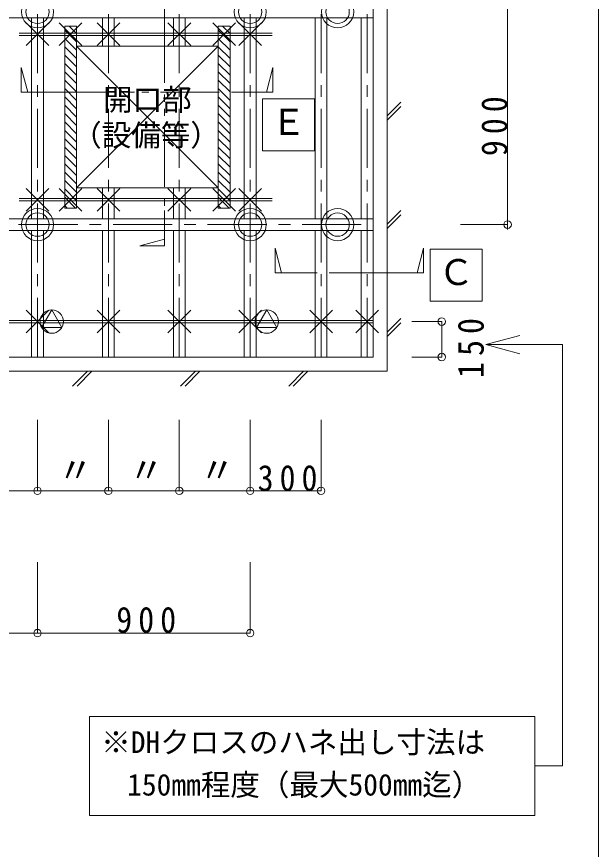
# Model space of a CAD drawing. Units: millimetres on the paper, enlarged 10 times, with parts at other scales. Extents: x -2077 to 2023, y -1433 to 1417.
# Drawn here: x -1180 to -687, y -298 to 406 of the extents above; entities that cross this region are included whole.
import ezdxf
from ezdxf.enums import TextEntityAlignment as Align

# ---------------------------------------------------------------- set-up
doc = ezdxf.new("R2010")
doc.units = ezdxf.units.MM
doc.header["$LTSCALE"] = 10
doc.linetypes.add('CHAIN1', pattern=[8, 5, -1, 1, -1])
doc.linetypes.add('DOUBLE_CHAIN1', pattern=[8.8, 5, -1, 0.6, -0.6, 0.6, -1])
for name, color, linetype, lineweight in [('0-0_基本', 7, 'Continuous', 9), ('0-1_軸組', 7, 'Continuous', 9), ('0-2_インサート', 7, 'Continuous', 9), ('0-3_文字', 7, 'Continuous', 9), ('0-5_仕上', 7, 'Continuous', 9), ('F-1_レイアウト', 7, 'Continuous', 9)]:
    doc.layers.add(name, color=color, linetype=linetype, lineweight=lineweight)
doc.styles.add('ＭＳ ゴシック', font='')
doc.styles.get('ＭＳ ゴシック').set_extended_font_data('MS Gothic')

msp = doc.modelspace()

# ---------------------------------------------------------------- linework, layer by layer
at = {"layer": '0-0_基本', "color": 4, "linetype": 'CHAIN1'}
for p, q in [((-1162.14, 1048.28), (-1162.14, 118.28)), ((-1102.14, 1048.28), (-1102.14, 118.28)), ((-1042.14, 1048.28), (-1042.14, 118.28)), ((-982.14, 1048.28), (-982.14, 118.28)), ((-922.14, 1048.28), (-922.14, 118.28)), ((-883.14, 1048.28), (-883.14, 118.28)), ((-1978.14, 230.28), (-878.14, 230.28))]:
    msp.add_line(p, q, dxfattribs=at)
at = {"layer": '0-0_基本'}
for p, q in [((-878.14, 118.28), (-878.14, 1048.28)), ((-866.14, 1048.28), (-866.14, 106.28)), ((-1171.77, 381.65), (-1152.5, 400.92)), ((-1171.77, 400.92), (-1152.5, 381.65)), ((-1143.77, 381.65), (-1124.5, 400.92)), ((-1143.77, 400.92), (-1124.5, 381.65)), ((-1111.77, 381.65), (-1092.5, 400.92)), ((-1111.77, 400.92), (-1092.5, 381.65)), ((-1051.77, 381.65), (-1032.5, 400.92)), ((-1051.77, 400.92), (-1032.5, 381.65)), ((-1013.77, 381.65), (-994.5, 400.92)), ((-1013.77, 400.92), (-994.5, 381.65)), ((-991.77, 381.65), (-972.5, 400.92)), ((-991.77, 400.92), (-972.5, 381.65)), ((-1177.7, 392.28), (-963.4, 392.28)), ((-1177.7, 390.28), (-963.4, 390.28)), ((-1129.14, 261.28), (-1129.14, 381.28)), ((-1009.14, 381.28), (-1009.14, 261.28)), ((-866.14, 322.25), (-854.56, 333.82)), ((-866.14, 318.52), (-854.56, 330.09)), ((-1171.77, 241.65), (-1152.5, 260.92)), ((-1171.77, 260.92), (-1152.5, 241.65)), ((-1143.77, 241.65), (-1124.5, 260.92)), ((-1143.77, 260.92), (-1124.5, 241.65)), ((-1009.14, 261.28), (-1129.14, 261.28)), ((-1111.77, 241.65), (-1092.5, 260.92)), ((-1111.77, 260.92), (-1092.5, 241.65)), ((-1051.77, 241.65), (-1032.5, 260.92)), ((-1051.77, 260.92), (-1032.5, 241.65)), ((-1013.77, 241.65), (-994.5, 260.92)), ((-1013.77, 260.92), (-994.5, 241.65)), ((-991.77, 241.65), (-972.5, 260.92)), ((-991.77, 260.92), (-972.5, 241.65)), ((-1085.74, 252.28), (-1177.7, 252.28)), ((-1177.7, 252.28), (-963.4, 252.28)), ((-1085.74, 250.28), (-1177.7, 250.28)), ((-1177.7, 250.28), (-963.4, 250.28)), ((-866.14, 230.79), (-854.56, 242.36)), ((-866.14, 227.07), (-854.56, 238.64)), ((-1171.77, 138.65), (-1152.5, 157.92)), ((-1171.77, 157.92), (-1152.5, 138.65)), ((-1111.77, 138.65), (-1092.5, 157.92)), ((-1111.77, 157.92), (-1092.5, 138.65)), ((-1051.77, 138.65), (-1032.5, 157.92)), ((-1051.77, 157.92), (-1032.5, 138.65)), ((-991.77, 138.65), (-972.5, 157.92)), ((-991.77, 157.92), (-972.5, 138.65)), ((-931.77, 138.65), (-912.5, 157.92)), ((-931.77, 157.92), (-912.5, 138.65)), ((-892.77, 138.65), (-873.5, 157.92)), ((-892.77, 157.92), (-873.5, 138.65)), ((-1978.14, 149.28), (-878.14, 149.28)), ((-866.14, 139.33), (-854.56, 150.91)), ((-1978.14, 147.28), (-878.14, 147.28)), ((-866.14, 135.61), (-854.56, 147.18)), ((-1978.14, 118.28), (-878.14, 118.28)), ((-866.14, 106.28), (-1978.14, 106.28)), ((-1132.44, 93.77), (-1119.93, 106.28)), ((-1128.72, 93.77), (-1116.2, 106.28)), ((-1040.98, 93.77), (-1028.47, 106.28)), ((-1037.26, 93.77), (-1024.75, 106.28)), ((-949.53, 93.77), (-937.02, 106.28)), ((-945.8, 93.77), (-933.29, 106.28))]:
    msp.add_line(p, q, dxfattribs=at)
msp.add_lwpolyline([(-1129.14, 261.28), (-1129.14, 381.28), (-1009.14, 381.28)], dxfattribs=at)
at = {"layer": '0-1_軸組'}
for p, q in [((-878.14, 405.28), (-1978.14, 405.28)), ((-1167.14, 405.28), (-1167.14, 235.28)), ((-1157.14, 405.28), (-1157.14, 235.28)), ((-1107.14, 405.28), (-1107.14, 381.28)), ((-1097.14, 405.28), (-1097.14, 381.28)), ((-1047.14, 405.28), (-1047.14, 381.28)), ((-1037.14, 405.28), (-1037.14, 381.28)), ((-987.14, 405.28), (-987.14, 235.28)), ((-977.14, 405.28), (-977.14, 235.28)), ((-927.14, 405.28), (-927.14, 235.28)), ((-917.14, 405.28), (-917.14, 235.28)), ((-888.14, 405.28), (-888.14, 235.28)), ((-878.14, 405.28), (-878.14, 235.28)), ((-1139.14, 398.28), (-1129.14, 398.28)), ((-1139.14, 244.28), (-1139.14, 398.28)), ((-1139.14, 394.89), (-1129.14, 384.89)), ((-1135.46, 398.28), (-1129.14, 391.96)), ((-1129.14, 398.28), (-1129.14, 244.28)), ((-1009.14, 398.28), (-999.14, 398.28)), ((-1009.14, 244.28), (-1009.14, 398.28)), ((-1009.14, 394.89), (-999.14, 384.89)), ((-1005.46, 398.28), (-999.14, 391.96)), ((-1139.14, 387.82), (-1129.14, 377.82)), ((-1009.14, 387.82), (-999.14, 377.82)), ((-1139.14, 380.75), (-1129.14, 370.75)), ((-1107.14, 381.28), (-1097.14, 381.28)), ((-1047.14, 381.28), (-1037.14, 381.28)), ((-1009.14, 380.75), (-999.14, 370.75)), ((-1139.14, 373.67), (-1129.14, 363.67)), ((-1009.14, 373.67), (-999.14, 363.67)), ((-1139.14, 366.6), (-1129.14, 356.6)), ((-1009.14, 366.6), (-999.14, 356.6)), ((-1139.14, 359.53), (-1129.14, 349.53)), ((-1009.14, 359.53), (-999.14, 349.53)), ((-1139.14, 352.46), (-1129.14, 342.46)), ((-1009.14, 352.46), (-999.14, 342.46)), ((-1139.14, 345.39), (-1129.14, 335.39)), ((-1009.14, 345.39), (-999.14, 335.39)), ((-1139.14, 338.32), (-1129.14, 328.32)), ((-1009.14, 338.32), (-999.14, 328.32)), ((-1139.14, 331.25), (-1129.14, 321.25)), ((-1009.14, 331.25), (-999.14, 321.25)), ((-1139.14, 324.18), (-1129.14, 314.18)), ((-1009.14, 324.18), (-999.14, 314.18)), ((-1139.14, 317.11), (-1129.14, 307.11)), ((-1009.14, 317.11), (-999.14, 307.11)), ((-1139.14, 310.03), (-1129.14, 300.03)), ((-1009.14, 310.03), (-999.14, 300.03)), ((-1139.14, 302.96), (-1129.14, 292.96)), ((-1009.14, 302.96), (-999.14, 292.96)), ((-1139.14, 295.89), (-1129.14, 285.89)), ((-1009.14, 295.89), (-999.14, 285.89)), ((-1139.14, 288.82), (-1129.14, 278.82)), ((-1009.14, 288.82), (-999.14, 278.82)), ((-1139.14, 281.75), (-1129.14, 271.75)), ((-1009.14, 281.75), (-999.14, 271.75)), ((-1139.14, 274.68), (-1129.14, 264.68)), ((-1009.14, 274.68), (-999.14, 264.68)), ((-1139.14, 267.61), (-1129.14, 257.61)), ((-1107.14, 261.28), (-1107.14, 235.28)), ((-1107.14, 261.28), (-1097.14, 261.28)), ((-1097.14, 261.28), (-1097.14, 235.28)), ((-1047.14, 261.28), (-1047.14, 235.28)), ((-1047.14, 261.28), (-1037.14, 261.28)), ((-1037.14, 261.28), (-1037.14, 235.28)), ((-1009.14, 267.61), (-999.14, 257.61)), ((-1139.14, 260.54), (-1129.14, 250.54)), ((-1009.14, 260.54), (-999.14, 250.54)), ((-1139.14, 253.47), (-1129.95, 244.28)), ((-1009.14, 253.47), (-999.95, 244.28)), ((-1139.14, 246.4), (-1137.02, 244.28)), ((-1139.14, 244.28), (-1129.14, 244.28)), ((-1009.14, 246.4), (-1007.02, 244.28)), ((-878.14, 235.28), (-1978.14, 235.28)), ((-878.14, 235.28), (-1978.14, 235.28)), ((-878.14, 225.28), (-1978.14, 225.28)), ((-878.14, 225.28), (-1978.14, 225.28)), ((-1167.14, 225.28), (-1167.14, 118.28)), ((-1157.14, 225.28), (-1157.14, 118.28)), ((-1107.14, 225.28), (-1107.14, 118.28)), ((-1097.14, 225.28), (-1097.14, 118.28)), ((-1047.14, 225.28), (-1047.14, 118.28)), ((-1037.14, 225.28), (-1037.14, 118.28)), ((-987.14, 225.28), (-987.14, 118.28)), ((-977.14, 225.28), (-977.14, 118.28)), ((-927.14, 225.28), (-927.14, 118.28)), ((-917.14, 225.28), (-917.14, 118.28)), ((-888.14, 225.28), (-888.14, 118.28)), ((-878.14, 225.28), (-878.14, 118.28))]:
    msp.add_line(p, q, dxfattribs=at)
msp.add_lwpolyline([(-1009.14, 244.28), (-999.14, 244.28), (-999.14, 398.28)], dxfattribs=at)
at = {"layer": '0-2_インサート'}
for p, q in [((-1150.14, 158.17), (-1158.7, 143.34)), ((-1141.57, 143.34), (-1150.14, 158.17)), ((-968.14, 158.17), (-976.7, 143.34)), ((-959.57, 143.34), (-968.14, 158.17)), ((-1158.7, 143.34), (-1141.57, 143.34)), ((-976.7, 143.34), (-959.57, 143.34))]:
    msp.add_line(p, q, dxfattribs=at)
for centre, radius in [((-1162.14, 410.28), 13.62), ((-982.14, 410.28), 13.62), ((-908.14, 410.28), 13.62), ((-1162.14, 410.28), 9.89), ((-982.14, 410.28), 9.89), ((-908.14, 410.28), 9.89), ((-1162.14, 230.28), 13.62), ((-1162.14, 230.28), 9.89), ((-982.14, 230.28), 13.62), ((-982.14, 230.28), 9.89), ((-908.14, 230.28), 13.62), ((-908.14, 230.28), 9.89), ((-1150.14, 148.28), 9.89), ((-968.14, 148.28), 9.89)]:
    msp.add_circle(centre, radius, dxfattribs=at)
at = {"layer": '0-3_文字'}
for p, q in [((-764.21, 954.28), (-764.21, 226.28)), ((-1054.72, 430.27), (-1054.72, 400.27)), ((-1175.97, 363.28), (-1170.36, 342.35)), ((-1175.97, 342.35), (-1175.97, 363.28)), ((-962.83, 363.28), (-968.44, 342.35)), ((-962.83, 342.35), (-962.83, 363.28)), ((-1175.97, 342.35), (-1145.97, 342.35)), ((-962.83, 342.35), (-992.83, 342.35)), ((-971.66, 336.59), (-927.66, 336.59)), ((-971.66, 292.59), (-971.66, 336.59)), ((-927.66, 336.59), (-927.66, 292.59)), ((-927.66, 292.59), (-971.66, 292.59)), ((-1054.72, 212.3), (-1054.72, 242.3)), ((-764.21, 230.28), (-804.21, 230.28)), ((-961.12, 210.49), (-955.51, 189.57)), ((-961.12, 189.57), (-961.12, 210.49)), ((-835.31, 210.49), (-840.92, 189.57)), ((-835.31, 189.57), (-835.31, 210.49)), ((-829.89, 209.56), (-785.89, 209.56)), ((-829.89, 165.56), (-829.89, 209.56)), ((-785.89, 209.56), (-785.89, 165.56)), ((-931.12, 189.57), (-961.12, 189.57)), ((-835.31, 189.57), (-865.31, 189.57)), ((-785.89, 165.56), (-829.89, 165.56)), ((-819.96, 148.28), (-845.34, 148.28)), ((-782.77, 128.84), (-753.8, 136.61)), ((-782.77, 128.84), (-753.8, 121.08)), ((-1162.14, 5.11), (-1162.14, 65.11)), ((-1102.14, 5.11), (-1102.14, 65.11)), ((-1042.14, 5.11), (-1042.14, 65.11)), ((-982.14, 5.11), (-982.14, 65.11)), ((-922.14, 5.11), (-922.14, 65.11)), ((-1942.14, 5.11), (-922.14, 5.11)), ((-1162.14, -115.23), (-1162.14, -55.23)), ((-982.14, -115.23), (-982.14, -55.23)), ((-1882.14, -115.23), (-982.14, -115.23)), ((-1118.25, -185.6), (-1118.25, -269.6)), ((-1118.25, -185.6), (-741.23, -185.6)), ((-1118.25, -269.6), (-741.23, -269.6))]:
    msp.add_line(p, q, dxfattribs=at)
at = {"layer": '0-3_文字', "color": 4, "linetype": 'DOUBLE_CHAIN1'}
for p, q in [((-1054.72, 400.27), (-1054.72, 242.3)), ((-1145.97, 342.35), (-983.14, 342.35)), ((-865.31, 189.57), (-945.83, 189.57))]:
    msp.add_line(p, q, dxfattribs=at)
at = {"layer": '0-3_文字'}
for points in [[(-1054.72, 212.3), (-1075.64, 212.3), (-1054.72, 217.9)], [(-819.96, 148.28), (-819.96, 118.28), (-845.34, 118.28)], [(-782.77, 128.84), (-717.76, 128.84), (-717.76, -227.6), (-741.23, -227.6)], [(-741.23, -185.6), (-741.23, -227.6), (-741.23, -269.6)]]:
    msp.add_lwpolyline(points, dxfattribs=at)
for centre in [(-764.21, 230.28), (-819.96, 148.28), (-819.96, 118.28), (-1162.14, 5.11), (-1102.14, 5.11), (-1042.14, 5.11), (-982.14, 5.11), (-922.14, 5.11), (-1162.14, -115.23), (-982.14, -115.23)]:
    msp.add_circle(centre, 3.19, dxfattribs=at)
at = {"layer": '0-5_仕上'}
for p, q in [((-1129.14, 261.28), (-1009.14, 381.28)), ((-1129.14, 381.28), (-1009.14, 261.28))]:
    msp.add_line(p, q, dxfattribs=at)
at = {"layer": 'F-1_レイアウト'}
msp.add_line((-687.43, -1252.82), (-687.43, 1417.18), dxfattribs=at)

# ---------------------------------------------------------------- texts
at = {"layer": '0-3_文字', "style": 'ＭＳ ゴシック'}
for s, height, p in [('開口部', 18.33, (-1106.64, 321.28)), ('Ｅ', 21.99, (-964.66, 299.59)), ('（設備等）', 18.33, (-1132.82, 291.28)), ('Ｃ', 21.99, (-822.89, 172.56)), ('〃', 21.99, (-1145.09, 5.22)), ('〃', 21.99, (-1085.09, 5.22)), ('〃', 21.99, (-1025.09, 5.22)), ('※DHクロスのハネ出し寸法は', 18.33, (-1108.25, -222.1)), ('150mm程度（最大500mm迄）', 18.33, (-1086.27, -258.1))]:
    msp.add_text(s, height=height, dxfattribs=at).set_placement(p, align=Align.BOTTOM_LEFT)
at = {"layer": '0-3_文字', "char_height": 21.99, "attachment_point": 7, "rotation": 90, "style": 'ＭＳ ゴシック'}
for s, insert in [('\\T1.38;\\W0.9;900', (-764.21, 288.21)), ('\\T1.38;\\W0.9;150', (-784.12, 100.64))]:
    msp.add_mtext(s, dxfattribs=dict(at, insert=insert))
at = {"layer": '0-3_文字', "char_height": 21.99, "attachment_point": 7, "style": 'ＭＳ ゴシック'}
for s, insert in [('\\T1.38;\\W0.9;300', (-975.83, 4.65)), ('\\T1.38;\\W0.9;900', (-1095.46, -115.23))]:
    msp.add_mtext(s, dxfattribs=dict(at, insert=insert))

doc.saveas('drawing.dxf')
